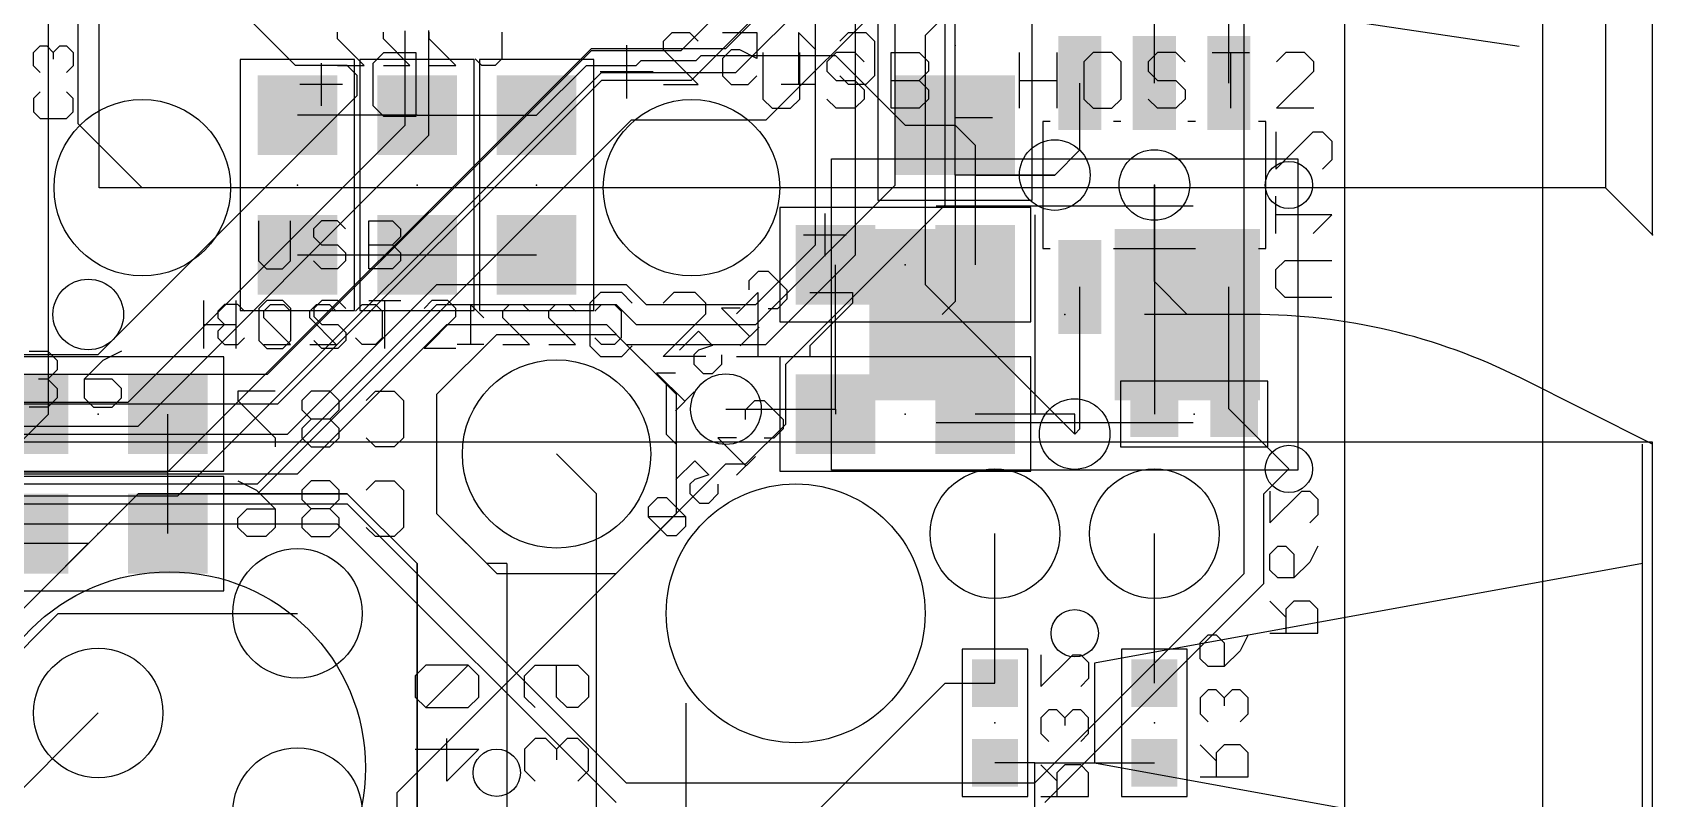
# Model space of a CAD drawing. Extents: x -61 to 136, y 23 to 123.
# Drawn here: x 98.98 to 119.63, y 58.73 to 68.49 of the extents above; entities that cross this region are included whole.
import ezdxf

# ---------------------------------------------------------------- set-up
doc = ezdxf.new("R2010")
doc.units = 0
for name, color, linetype in [('1', 14, 'CONTINUOUS'), ('13', 94, 'CONTINUOUS'), ('14', 94, 'CONTINUOUS'), ('15', 54, 'CONTINUOUS'), ('16', 134, 'CONTINUOUS'), ('17', 94, 'CONTINUOUS'), ('18', 94, 'CONTINUOUS'), ('2', 251, 'CONTINUOUS'), ('20', 251, 'CONTINUOUS'), ('21', 251, 'CONTINUOUS'), ('22', 54, 'CONTINUOUS'), ('23', 251, 'CONTINUOUS'), ('24', 54, 'CONTINUOUS'), ('25', 251, 'CONTINUOUS'), ('26', 54, 'CONTINUOUS'), ('3', 214, 'CONTINUOUS'), ('39', 14, 'CONTINUOUS'), ('4', 214, 'CONTINUOUS'), ('40', 134, 'CONTINUOUS'), ('41', 14, 'CONTINUOUS'), ('42', 134, 'CONTINUOUS')]:
    doc.layers.add(name, color=color, linetype=linetype)

# ---------------------------------------------------------------- blocks, each defined once
blk = doc.blocks.new('RECT')
blk.add_solid([(-0.5, -0.5), (0.5, -0.5), (-0.5, 0.5), (0.5, 0.5)])
blk = doc.blocks.new('ROUNDP')
blk.add_circle((0, 0), 0.5)
blk = doc.blocks.new('ROUNDV')
blk.add_circle((0, 0), 0.5)

msp = doc.modelspace()

# ---------------------------------------------------------------- linework, layer by layer
at = {"layer": '1'}
for p, q in [((118.237, 40.767), (118.237, 105.537)), ((110.744, 66.675), (110.744, 74.0029)), ((99.568, 67.329), (99.568, 71.397)), ((100.384, 66.513), (99.568, 67.329)), ((110.744, 66.675), (110.744, 65.0621)), ((112.014, 66.675), (110.744, 66.675)), ((113.284, 65.3161), (113.284, 66.548)), ((113.7031, 64.897), (113.284, 65.3161)), ((110.744, 65.0621), (110.5789, 64.897)), ((106.172, 62.611), (105.664, 63.119)), ((98.298, 60.579), (100.33, 62.611)), ((100.33, 62.611), (102.997, 62.611)), ((102.997, 62.611), (103.886, 61.722)), ((106.172, 48.133), (106.172, 62.611)), ((103.886, 61.722), (103.886, 50.165))]:
    msp.add_line(p, q, dxfattribs=at)
at = {"layer": '13'}
for p, q in [((114.427, 61.595), (114.427, 71.1835)), ((107.2515, 68.2625), (109.855, 70.866)), ((110.236, 70.739), (107.3785, 67.8815)), ((112.014, 70.104), (110.363, 68.453)), ((108.966, 65.786), (108.966, 68.961)), ((109.474, 65.659), (109.474, 68.834)), ((110.363, 68.453), (110.363, 65.278)), ((101.981, 64.135), (106.1085, 68.2625)), ((106.1085, 68.2625), (107.2515, 68.2625)), ((106.2355, 67.8815), (102.108, 63.754)), ((107.3785, 67.8815), (106.2355, 67.8815)), ((108.204, 65.024), (108.966, 65.786)), ((108.331, 64.516), (109.474, 65.659)), ((102.235, 63.373), (104.14, 65.278)), ((104.14, 65.278), (106.553, 65.278)), ((106.553, 65.278), (106.807, 65.024)), ((110.363, 65.278), (112.268, 63.373)), ((106.807, 65.024), (108.204, 65.024)), ((102.362, 62.865), (104.267, 64.77)), ((104.267, 64.77), (106.299, 64.77)), ((106.299, 64.77), (106.553, 64.516)), ((106.553, 64.516), (108.331, 64.516)), ((97.536, 64.135), (101.981, 64.135)), ((102.108, 63.754), (97.663, 63.754)), ((97.79, 63.373), (102.235, 63.373)), ((97.917, 62.865), (102.362, 62.865)), ((114.681, 62.611), (114.9985, 62.9285)), ((98.298, 60.579), (100.33, 62.611)), ((100.33, 62.611), (102.997, 62.611)), ((102.997, 62.611), (103.886, 61.722)), ((114.681, 61.468), (114.681, 62.611)), ((98.044, 62.484), (102.997, 62.484)), ((102.997, 62.484), (106.553, 58.928)), ((98.171, 62.23), (102.87, 62.23)), ((102.87, 62.23), (106.426, 58.674)), ((103.886, 61.722), (103.886, 50.165)), ((111.76, 58.928), (114.427, 61.595)), ((111.887, 58.674), (114.681, 61.468)), ((106.553, 58.928), (111.76, 58.928))]:
    msp.add_line(p, q, dxfattribs=at)
at = {"layer": '14'}
for p, q in [((110.617, 66.294), (110.617, 83.693)), ((109.982, 66.548), (109.982, 83.439)), ((108.204, 64.77), (109.982, 66.548)), ((108.585, 64.262), (110.617, 66.294)), ((101.854, 62.738), (104.14, 65.024)), ((104.14, 65.024), (106.426, 65.024)), ((106.426, 65.024), (106.68, 64.77)), ((106.68, 64.77), (108.204, 64.77)), ((108.585, 63.5), (108.585, 64.262)), ((108.077, 62.992), (108.585, 63.5)), ((103.632, 58.801), (107.823, 62.992)), ((107.823, 62.992), (108.077, 62.992)), ((83.947, 62.738), (101.854, 62.738)), ((98.298, 60.579), (100.33, 62.611)), ((100.33, 62.611), (102.997, 62.611)), ((102.997, 62.611), (103.886, 61.722)), ((103.886, 61.722), (103.886, 50.165)), ((103.632, 58.166), (103.632, 58.801))]:
    msp.add_line(p, q, dxfattribs=at)
at = {"layer": '15'}
for p, q in [((99.187, 63.627), (99.187, 82.042)), ((97.282, 61.722), (99.187, 63.627)), ((98.298, 60.579), (100.33, 62.611)), ((100.33, 62.611), (102.997, 62.611)), ((102.997, 62.611), (103.886, 61.722)), ((103.886, 61.722), (103.886, 50.165))]:
    msp.add_line(p, q, dxfattribs=at)
at = {"layer": '16'}
for p, q in [((114.234, 67.8481), (114.234, 69.276)), ((113.284, 67.8481), (113.284, 68.834)), ((107.442, 68.1355), (107.5055, 68.199)), ((107.5055, 68.199), (109.22, 68.199)), ((109.22, 68.199), (110.109, 67.31)), ((105.41, 67.437), (106.045, 68.072)), ((106.045, 68.072), (106.68, 68.072)), ((106.68, 68.072), (106.7435, 68.1355)), ((106.7435, 68.1355), (107.442, 68.1355)), ((112.334, 66.995), (112.334, 67.8481)), ((103.886, 67.437), (102.362, 67.437)), ((103.886, 67.437), (105.41, 67.437)), ((110.109, 67.31), (110.744, 67.31)), ((110.744, 67.31), (110.998, 67.056)), ((110.998, 67.056), (110.998, 66.675)), ((112.014, 66.675), (112.334, 66.995)), ((110.998, 66.675), (112.014, 66.675)), ((110.998, 66.675), (110.998, 65.532)), ((113.284, 66.548), (113.284, 63.627)), ((102.362, 65.659), (103.886, 65.659)), ((103.886, 65.659), (105.41, 65.659)), ((109.22, 63.6905), (109.22, 65.532)), ((112.334, 63.439), (112.334, 65.2479)), ((114.234, 63.693), (114.234, 65.2479)), ((100.711, 62.103), (100.711, 63.627)), ((107.823, 63.6905), (109.22, 63.6905)), ((109.22, 63.6905), (109.22, 63.627)), ((112.268, 63.627), (110.998, 63.627)), ((112.268, 63.373), (112.268, 63.627)), ((114.3, 63.627), (114.234, 63.693)), ((114.9985, 62.9285), (114.3, 63.627)), ((112.268, 63.373), (112.334, 63.439)), ((98.298, 60.579), (100.33, 62.611)), ((100.33, 62.611), (102.997, 62.611)), ((102.997, 62.611), (103.886, 61.722)), ((111.252, 60.198), (111.252, 62.103)), ((113.284, 60.198), (113.284, 62.103)), ((103.886, 61.722), (103.886, 50.165)), ((98.552, 60.325), (99.314, 61.087)), ((99.314, 61.087), (102.362, 61.087)), ((108.585, 58.166), (110.617, 60.198)), ((110.617, 60.198), (111.252, 60.198)), ((97.9932, 57.9882), (99.822, 59.817)), ((111.76, 59.182), (111.252, 59.182)), ((111.76, 59.182), (113.284, 59.182)), ((111.76, 57.277), (111.76, 59.182))]:
    msp.add_line(p, q, dxfattribs=at)
at = {"layer": '2'}
for p, q in [((100.33, 62.611), (98.298, 60.579)), ((102.997, 62.611), (100.33, 62.611)), ((103.886, 61.722), (102.997, 62.611)), ((103.886, 50.165), (103.886, 61.722))]:
    msp.add_line(p, q, dxfattribs=at)
at = {"layer": '20'}
msp.add_line((115.71, 44.507), (115.71, 101.717), dxfattribs=at)
msp.add_circle((108.712, 61.087), 1.65, dxfattribs=at)
at = {"layer": '21'}
for p, q in [((119.634, 65.913), (119.634, 72.813)), ((99.834, 66.513), (99.834, 72.213)), ((119.034, 72.213), (119.034, 66.513)), ((117.934, 68.313), (113.934, 68.913)), ((103.3271, 68.1005), (103.4627, 68.2361)), ((103.4627, 68.2361), (103.8694, 68.2361)), ((103.8694, 68.2361), (103.8694, 67.4226)), ((106.5574, 68.3294), (106.5574, 67.6515)), ((102.6628, 68.1005), (102.6628, 67.5582)), ((103.3271, 67.5582), (103.3271, 68.1005)), ((106.8964, 67.9904), (106.2185, 67.9904)), ((102.9339, 67.8293), (102.3916, 67.8293)), ((103.4627, 67.4226), (103.3271, 67.5582)), ((103.8694, 67.4226), (103.4627, 67.4226)), ((119.034, 66.513), (99.834, 66.513)), ((119.034, 66.513), (119.634, 65.913)), ((113.778, 66.28), (110.504, 66.28)), ((111.76, 66.167), (111.76, 63.627)), ((114.5332, 64.897), (113.157, 64.897)), ((119.634, 63.246), (117.941, 64.0925)), ((113.778, 63.514), (110.504, 63.514)), ((119.634, 63.2714), (98.044, 63.2714)), ((119.507, 52.832), (119.507, 63.246)), ((119.634, 63.246), (119.634, 63.2714)), ((119.634, 47.498), (119.634, 63.246)), ((119.507, 61.722), (112.522, 60.452)), ((112.522, 60.452), (112.522, 59.182)), ((112.522, 59.182), (119.507, 57.912))]:
    msp.add_line(p, q, dxfattribs=at)
msp.add_arc((114.5332, 57.277), 7.62, 63.4344, 89.9997, dxfattribs=at)
at = {"layer": '22'}
for p, q in [((111.8616, 67.3584), (111.8616, 65.7376)), ((111.9564, 67.3584), (111.8616, 67.3584)), ((112.8564, 67.3584), (112.7616, 67.3584)), ((113.8064, 67.3584), (113.7116, 67.3584)), ((114.7064, 67.3584), (114.6116, 67.3584)), ((114.7064, 65.7376), (114.7064, 67.3584)), ((111.8616, 65.7376), (111.9564, 65.7376)), ((112.7616, 65.7376), (113.8064, 65.7376)), ((114.6116, 65.7376), (114.7064, 65.7376))]:
    msp.add_line(p, q, dxfattribs=at)
at = {"layer": '23'}
for p in [(119.634, 65.913), (112.141, 64.897)]:
    msp.add_point(p, dxfattribs=at)
at = {"layer": '24'}
for p in [(110.744, 68.326), (102.362, 66.548), (103.886, 66.548), (105.41, 66.548), (113.284, 66.548), (110.109, 65.532), (99.822, 63.627), (110.109, 63.627), (113.792, 63.627), (99.822, 62.103), (111.252, 59.69), (113.284, 59.69)]:
    msp.add_point(p, dxfattribs=at)
at = {"layer": '25'}
for p, q in [((98.9961, 68.2363), (99.0808, 68.3211)), ((98.9961, 68.0668), (98.9961, 68.2363)), ((99.0808, 68.3211), (99.1655, 68.3211)), ((99.1655, 68.3211), (99.2503, 68.2363)), ((99.2503, 68.2363), (99.335, 68.3211)), ((99.2503, 68.2363), (99.2503, 68.1516)), ((99.335, 68.3211), (99.4198, 68.3211)), ((99.4198, 68.3211), (99.5045, 68.2363)), ((99.5045, 68.2363), (99.5045, 68.0668)), ((108.2917, 68.2377), (108.2917, 67.6445)), ((108.7662, 67.6445), (108.7662, 68.2377)), ((109.2289, 68.2377), (109.1103, 68.1191)), ((109.4662, 68.2377), (109.2289, 68.2377)), ((109.5848, 68.1191), (109.4662, 68.2377)), ((109.9288, 67.5259), (109.9288, 68.2377)), ((109.9288, 68.2377), (110.2847, 68.2377)), ((110.2847, 68.2377), (110.4034, 68.1191)), ((111.566, 67.5259), (111.566, 68.2377)), ((112.0405, 68.2377), (112.0405, 67.5259)), ((112.5032, 68.2377), (112.3846, 68.1191)), ((112.7405, 68.2377), (112.5032, 68.2377)), ((112.8591, 68.1191), (112.7405, 68.2377)), ((113.3218, 68.2377), (113.2032, 68.1191)), ((113.5591, 68.2377), (113.3218, 68.2377)), ((113.6777, 68.1191), (113.5591, 68.2377)), ((114.0217, 68.2377), (114.4963, 68.2377)), ((114.259, 67.5259), (114.259, 68.2377)), ((114.9589, 68.2377), (114.8403, 68.1191)), ((115.1962, 68.2377), (114.9589, 68.2377)), ((115.3148, 68.1191), (115.1962, 68.2377)), ((99.0808, 67.9821), (98.9961, 68.0668)), ((99.5045, 68.0668), (99.4198, 67.9821)), ((109.1103, 68.1191), (109.1103, 68.0004)), ((109.1103, 68.0004), (109.2289, 67.8818)), ((110.4034, 68.0004), (110.2847, 67.8818)), ((110.4034, 68.1191), (110.4034, 68.0004)), ((112.3846, 68.1191), (112.3846, 67.6445)), ((112.8591, 67.6445), (112.8591, 68.1191)), ((113.2032, 68.1191), (113.2032, 68.0004)), ((113.2032, 68.0004), (113.3218, 67.8818)), ((114.8403, 67.5259), (115.3148, 68.0004)), ((115.3148, 68.0004), (115.3148, 68.1191)), ((99.0808, 67.7364), (98.9961, 67.6516)), ((99.5045, 67.6516), (99.4198, 67.7364)), ((109.2289, 67.8818), (109.4662, 67.8818)), ((109.4662, 67.8818), (109.5848, 67.7632)), ((109.5848, 67.7632), (109.5848, 67.6445)), ((109.9288, 67.8818), (110.2847, 67.8818)), ((110.2847, 67.8818), (110.4034, 67.7632)), ((110.4034, 67.7632), (110.4034, 67.6445)), ((111.566, 67.8818), (112.0405, 67.8818)), ((113.3218, 67.8818), (113.5591, 67.8818)), ((113.5591, 67.8818), (113.6777, 67.7632)), ((113.6777, 67.7632), (113.6777, 67.6445)), ((98.9961, 67.6516), (98.9961, 67.4821)), ((99.5045, 67.4821), (99.5045, 67.6516)), ((108.2917, 67.6445), (108.4103, 67.5259)), ((108.6476, 67.5259), (108.7662, 67.6445)), ((109.2289, 67.5259), (109.1103, 67.6445)), ((109.5848, 67.6445), (109.4662, 67.5259)), ((110.4034, 67.6445), (110.2847, 67.5259)), ((112.3846, 67.6445), (112.5032, 67.5259)), ((112.7405, 67.5259), (112.8591, 67.6445)), ((113.3218, 67.5259), (113.2032, 67.6445)), ((113.6777, 67.6445), (113.5591, 67.5259)), ((98.9961, 67.4821), (99.0808, 67.3974)), ((99.0808, 67.3974), (99.4198, 67.3974)), ((99.4198, 67.3974), (99.5045, 67.4821)), ((108.4103, 67.5259), (108.6476, 67.5259)), ((109.4662, 67.5259), (109.2289, 67.5259)), ((110.2847, 67.5259), (109.9288, 67.5259)), ((110.7474, 67.4073), (111.222, 67.4073)), ((112.5032, 67.5259), (112.7405, 67.5259)), ((113.5591, 67.5259), (113.3218, 67.5259)), ((115.3148, 67.5259), (114.8403, 67.5259)), ((101.8667, 66.0913), (101.8667, 65.5829)), ((102.2734, 65.5829), (102.2734, 66.0913)), ((102.67, 66.0913), (102.5683, 65.9896)), ((102.8734, 66.0913), (102.67, 66.0913)), ((102.9751, 65.9896), (102.8734, 66.0913)), ((103.27, 65.4812), (103.27, 66.0913)), ((103.27, 66.0913), (103.575, 66.0913)), ((103.575, 66.0913), (103.6767, 65.9896)), ((109.0848, 66.1845), (109.0848, 65.6422)), ((102.5683, 65.9896), (102.5683, 65.8879)), ((102.5683, 65.8879), (102.67, 65.7863)), ((103.6767, 65.8879), (103.575, 65.7863)), ((103.6767, 65.9896), (103.6767, 65.8879)), ((108.8136, 65.9133), (109.3559, 65.9133)), ((102.67, 65.7863), (102.8734, 65.7863)), ((102.8734, 65.7863), (102.9751, 65.6846)), ((102.9751, 65.6846), (102.9751, 65.5829)), ((103.27, 65.7863), (103.575, 65.7863)), ((103.575, 65.7863), (103.6767, 65.6846)), ((103.6767, 65.6846), (103.6767, 65.5829)), ((101.8667, 65.5829), (101.9684, 65.4812)), ((101.9684, 65.4812), (102.1718, 65.4812)), ((102.1718, 65.4812), (102.2734, 65.5829)), ((102.67, 65.4812), (102.5683, 65.5829)), ((102.8734, 65.4812), (102.67, 65.4812)), ((102.9751, 65.5829), (102.8734, 65.4812)), ((103.575, 65.4812), (103.27, 65.4812)), ((103.6767, 65.5829), (103.575, 65.4812)), ((101.1682, 64.4652), (101.1682, 65.0753)), ((101.5749, 65.0753), (101.5749, 64.4652)), ((101.9715, 65.0753), (101.8698, 64.9736)), ((102.1749, 65.0753), (101.9715, 65.0753)), ((102.2766, 64.9736), (102.1749, 65.0753)), ((102.6732, 65.0753), (102.5715, 64.9736)), ((102.8765, 65.0753), (102.6732, 65.0753)), ((102.9782, 64.9736), (102.8765, 65.0753)), ((103.2731, 65.0753), (103.6799, 65.0753)), ((103.4765, 64.4652), (103.4765, 65.0753)), ((104.0764, 65.0753), (103.9748, 64.9736)), ((104.2798, 65.0753), (104.0764, 65.0753)), ((104.3815, 64.9736), (104.2798, 65.0753)), ((106.2231, 65.1771), (106.0875, 65.0415)), ((106.4943, 65.1771), (106.2231, 65.1771)), ((106.6299, 65.0415), (106.4943, 65.1771)), ((107.1586, 65.1771), (107.023, 65.0415)), ((107.4298, 65.1771), (107.1586, 65.1771)), ((107.5654, 65.0415), (107.4298, 65.1771)), ((107.9586, 64.9059), (108.2297, 65.1771)), ((108.2297, 65.1771), (108.2297, 64.3636)), ((108.8941, 65.1771), (109.4364, 65.1771)), ((109.4364, 65.1771), (109.4364, 65.0415)), ((101.8698, 64.9736), (101.8698, 64.5669)), ((102.2766, 64.5669), (102.2766, 64.9736)), ((102.5715, 64.9736), (102.5715, 64.8719)), ((102.5715, 64.8719), (102.6732, 64.7703)), ((103.9748, 64.4652), (104.3815, 64.8719)), ((104.3815, 64.8719), (104.3815, 64.9736)), ((106.0875, 65.0415), (106.0875, 64.4992)), ((107.023, 64.3636), (107.5654, 64.9059)), ((107.5654, 64.9059), (107.5654, 65.0415)), ((109.4364, 65.0415), (108.8941, 64.4992)), ((101.1682, 64.7703), (101.5749, 64.7703)), ((102.6732, 64.7703), (102.8765, 64.7703)), ((102.8765, 64.7703), (102.9782, 64.6686)), ((102.9782, 64.6686), (102.9782, 64.5669)), ((101.8698, 64.5669), (101.9715, 64.4652)), ((101.9715, 64.4652), (102.1749, 64.4652)), ((102.1749, 64.4652), (102.2766, 64.5669)), ((102.6732, 64.4652), (102.5715, 64.5669)), ((102.8765, 64.4652), (102.6732, 64.4652)), ((102.9782, 64.5669), (102.8765, 64.4652)), ((104.3815, 64.4652), (103.9748, 64.4652)), ((106.0875, 64.4992), (106.2231, 64.3636)), ((106.4943, 64.3636), (106.6299, 64.4992)), ((108.8941, 64.4992), (108.8941, 64.3636)), ((98.9431, 64.4277), (99.1804, 64.4277)), ((99.1804, 64.4277), (99.299, 64.3091)), ((99.299, 64.3091), (99.299, 64.1904)), ((99.8803, 64.3091), (99.6431, 64.0718)), ((100.1176, 64.4277), (99.8803, 64.3091)), ((106.2231, 64.3636), (106.4943, 64.3636)), ((107.5654, 64.3636), (107.023, 64.3636)), ((107.9586, 64.3636), (108.5009, 64.3636)), ((99.1804, 64.0718), (99.0617, 64.0718)), ((99.299, 64.1904), (99.1804, 64.0718)), ((99.1804, 64.0718), (99.299, 63.9532)), ((99.6431, 64.0718), (99.6431, 63.8345)), ((99.999, 64.0718), (99.6431, 64.0718)), ((100.1176, 63.9532), (99.999, 64.0718)), ((99.299, 63.8345), (99.1804, 63.7159)), ((99.299, 63.9532), (99.299, 63.8345)), ((99.6431, 63.8345), (99.7617, 63.7159)), ((99.999, 63.7159), (100.1176, 63.8345)), ((100.1176, 63.8345), (100.1176, 63.9532)), ((99.1804, 63.7159), (98.9431, 63.7159)), ((99.7617, 63.7159), (99.999, 63.7159))]:
    msp.add_line(p, q, dxfattribs=at)
at = {"layer": '26'}
for p, q in [((102.8725, 68.411), (102.8725, 68.4957)), ((103.2114, 68.072), (102.8725, 68.411)), ((103.4571, 68.411), (103.4571, 68.4957)), ((103.7961, 68.072), (103.4571, 68.411)), ((104.0418, 68.411), (104.0418, 68.4957)), ((104.3808, 68.072), (104.0418, 68.411)), ((104.9655, 68.4957), (104.9655, 68.1567)), ((107.0294, 68.3815), (107.1396, 68.4917)), ((107.0294, 68.2713), (107.0294, 68.3815)), ((107.1396, 68.4917), (107.3599, 68.4917)), ((107.3599, 68.4917), (107.4701, 68.3815)), ((107.7778, 68.4917), (108.2185, 68.4917)), ((108.2185, 68.4917), (108.2185, 68.1612)), ((108.9669, 68.2713), (108.7466, 68.4917)), ((108.7466, 68.4917), (108.7466, 67.8307)), ((109.2747, 68.3815), (109.3848, 68.4917)), ((109.3848, 68.4917), (109.6051, 68.4917)), ((109.6051, 68.4917), (109.7153, 68.3815)), ((109.7153, 68.3815), (109.7153, 67.9409)), ((104.7113, 68.072), (104.6265, 68.1567)), ((104.9655, 68.1567), (104.8808, 68.072)), ((107.4701, 67.8307), (107.0294, 68.2713)), ((107.888, 68.2713), (107.7778, 68.1612)), ((107.7778, 68.1612), (107.7778, 67.9409)), ((107.9982, 68.2713), (107.888, 68.2713)), ((108.2185, 68.1612), (107.9982, 68.2713)), ((102.8725, 68.072), (103.2114, 68.072)), ((103.4571, 68.072), (103.7961, 68.072)), ((104.0418, 68.072), (104.3808, 68.072)), ((104.8808, 68.072), (104.7113, 68.072)), ((107.7778, 67.9409), (107.888, 67.8307)), ((108.1083, 67.8307), (108.2185, 67.9409)), ((109.3848, 67.8307), (109.2747, 67.9409)), ((109.7153, 67.9409), (109.6051, 67.8307)), ((107.0294, 67.8307), (107.4701, 67.8307)), ((107.888, 67.8307), (108.1083, 67.8307)), ((108.9669, 67.8307), (108.5262, 67.8307)), ((109.6051, 67.8307), (109.3848, 67.8307)), ((114.8334, 67.2246), (114.8334, 66.7501)), ((114.8334, 66.7501), (115.3079, 67.2246)), ((115.3079, 67.2246), (115.4266, 67.2246)), ((115.4266, 67.2246), (115.5452, 67.106)), ((115.5452, 67.106), (115.5452, 66.8687)), ((115.5452, 66.8687), (115.4266, 66.7501)), ((114.8334, 65.9315), (114.8334, 66.406)), ((115.5452, 66.1687), (114.8334, 66.1687)), ((115.3079, 65.9315), (115.5452, 66.1687)), ((114.8334, 65.4688), (114.952, 65.5874)), ((114.8334, 65.2315), (114.8334, 65.4688)), ((114.952, 65.5874), (115.5452, 65.5874)), ((108.12, 65.3308), (108.2399, 65.4506)), ((108.12, 65.2109), (108.12, 65.3308)), ((108.2399, 65.4506), (108.3597, 65.4506)), ((108.3597, 65.4506), (108.5994, 65.2109)), ((108.5994, 65.0911), (108.4795, 64.9712)), ((108.5994, 65.2109), (108.5994, 65.0911)), ((114.952, 65.1129), (114.8334, 65.2315)), ((115.5452, 65.1129), (114.952, 65.1129)), ((101.4332, 65.0244), (101.3485, 64.9397)), ((101.3485, 64.9397), (101.3485, 64.855)), ((101.3485, 64.855), (101.4332, 64.7702)), ((101.6027, 65.0244), (101.4332, 65.0244)), ((101.6874, 64.9397), (101.6027, 65.0244)), ((101.9332, 64.9397), (102.0179, 65.0244)), ((101.9332, 64.855), (101.9332, 64.9397)), ((102.2721, 64.516), (101.9332, 64.855)), ((102.0179, 65.0244), (102.1874, 65.0244)), ((102.1874, 65.0244), (102.2721, 64.9397)), ((102.5178, 64.9397), (102.6026, 65.0244)), ((102.5178, 64.855), (102.5178, 64.9397)), ((102.8568, 64.516), (102.5178, 64.855)), ((102.6026, 65.0244), (102.7721, 65.0244)), ((102.7721, 65.0244), (102.8568, 64.9397)), ((103.1025, 64.9397), (103.1873, 65.0244)), ((103.1873, 65.0244), (103.3568, 65.0244)), ((103.3568, 65.0244), (103.4415, 64.9397)), ((103.4415, 64.9397), (103.4415, 64.6007)), ((104.7354, 64.855), (104.5659, 65.0244)), ((104.5659, 65.0244), (104.5659, 64.516)), ((104.9811, 64.9397), (105.0659, 65.0244)), ((104.9811, 64.855), (104.9811, 64.9397)), ((105.3201, 64.516), (104.9811, 64.855)), ((105.0659, 65.0244), (105.2354, 65.0244)), ((105.2354, 65.0244), (105.3201, 64.9397)), ((105.5658, 64.9397), (105.6506, 65.0244)), ((105.5658, 64.855), (105.5658, 64.9397)), ((105.9048, 64.516), (105.5658, 64.855)), ((105.6506, 65.0244), (105.8201, 65.0244)), ((105.8201, 65.0244), (105.9048, 64.9397)), ((106.1505, 64.9397), (106.2353, 65.0244)), ((106.2353, 65.0244), (106.4048, 65.0244)), ((106.4048, 65.0244), (106.4895, 64.9397)), ((106.4895, 64.9397), (106.4895, 64.6007)), ((108.0062, 64.9772), (107.7665, 64.9772)), ((107.7665, 64.9772), (108.126, 64.6177)), ((108.4795, 64.9712), (108.3597, 64.9712)), ((101.4332, 64.7702), (101.3485, 64.6855)), ((101.3485, 64.6855), (101.3485, 64.6007)), ((101.4332, 64.7702), (101.5179, 64.7702)), ((107.2332, 64.4439), (107.4729, 64.6836)), ((107.4729, 64.6836), (107.6527, 64.5039)), ((108.2459, 64.7376), (108.0062, 64.4979)), ((101.3485, 64.6007), (101.4332, 64.516)), ((101.4332, 64.516), (101.6027, 64.516)), ((101.6027, 64.516), (101.6874, 64.6007)), ((101.9332, 64.516), (102.2721, 64.516)), ((102.5178, 64.516), (102.8568, 64.516)), ((103.1873, 64.516), (103.1025, 64.6007)), ((103.3568, 64.516), (103.1873, 64.516)), ((103.4415, 64.6007), (103.3568, 64.516)), ((104.7354, 64.516), (104.3965, 64.516)), ((104.9811, 64.516), (105.3201, 64.516)), ((105.5658, 64.516), (105.9048, 64.516)), ((106.2353, 64.516), (106.1505, 64.6007)), ((106.4048, 64.516), (106.2353, 64.516)), ((106.4895, 64.6007), (106.4048, 64.516)), ((107.4729, 64.4439), (107.413, 64.384)), ((107.6527, 64.5039), (107.4729, 64.4439)), ((107.413, 64.384), (107.413, 64.2642)), ((107.413, 64.2642), (107.5328, 64.1443)), ((107.6527, 64.1444), (107.7725, 64.2642)), ((107.7725, 64.2642), (107.7725, 64.384)), ((107.1793, 64.1503), (106.9396, 64.1503)), ((106.9396, 64.1503), (107.2991, 63.7908)), ((107.5328, 64.1443), (107.6527, 64.1444)), ((102.0757, 63.9197), (101.6011, 63.9197)), ((101.6011, 63.9197), (101.6011, 63.8011)), ((102.5384, 63.9197), (102.4197, 63.8011)), ((102.7756, 63.9197), (102.5384, 63.9197)), ((102.8943, 63.8011), (102.7756, 63.9197)), ((103.2383, 63.8011), (103.3569, 63.9197)), ((103.3569, 63.9197), (103.5942, 63.9197)), ((103.5942, 63.9197), (103.7128, 63.8011)), ((107.419, 63.9107), (107.1793, 63.671)), ((101.6011, 63.8011), (102.0757, 63.3265)), ((102.4197, 63.8011), (102.4197, 63.6824)), ((102.4197, 63.6824), (102.5384, 63.5638)), ((102.7756, 63.5638), (102.8943, 63.6824)), ((102.8943, 63.6824), (102.8943, 63.8011)), ((103.7128, 63.8011), (103.7128, 63.3265)), ((108.072, 63.6798), (108.1919, 63.7996)), ((108.072, 63.5599), (108.072, 63.6798)), ((108.1919, 63.7996), (108.3117, 63.7996)), ((108.3117, 63.7996), (108.5514, 63.5599)), ((102.5384, 63.5638), (102.4197, 63.4452)), ((102.4197, 63.4452), (102.4197, 63.3265)), ((102.7756, 63.5638), (102.5384, 63.5638)), ((102.8943, 63.4452), (102.7756, 63.5638)), ((102.8943, 63.3265), (102.8943, 63.4452)), ((108.5514, 63.4401), (108.4315, 63.3202)), ((108.5514, 63.5599), (108.5514, 63.4401)), ((102.0757, 63.3265), (102.0757, 63.2079)), ((102.4197, 63.3265), (102.5384, 63.2079)), ((102.5384, 63.2079), (102.7756, 63.2079)), ((102.7756, 63.2079), (102.8943, 63.3265)), ((103.3569, 63.2079), (103.2383, 63.3265)), ((103.5942, 63.2079), (103.3569, 63.2079)), ((103.7128, 63.3265), (103.5942, 63.2079)), ((107.9582, 63.3262), (107.7185, 63.3262)), ((107.7185, 63.3262), (108.078, 62.9667)), ((108.4315, 63.3202), (108.3117, 63.3202)), ((107.1852, 62.7929), (107.4249, 63.0326)), ((107.4249, 63.0326), (107.6047, 62.8529)), ((108.1979, 63.0866), (107.9582, 62.8469)), ((107.4249, 62.7929), (107.365, 62.733)), ((107.6047, 62.8529), (107.4249, 62.7929)), ((101.6011, 62.7767), (101.8384, 62.6581)), ((101.8384, 62.6581), (102.0757, 62.4208)), ((102.5384, 62.7767), (102.4197, 62.6581)), ((102.4197, 62.6581), (102.4197, 62.5394)), ((102.7756, 62.7767), (102.5384, 62.7767)), ((102.8943, 62.6581), (102.7756, 62.7767)), ((102.8943, 62.5394), (102.8943, 62.6581)), ((103.2383, 62.6581), (103.3569, 62.7767)), ((103.3569, 62.7767), (103.5942, 62.7767)), ((103.5942, 62.7767), (103.7128, 62.6581)), ((103.7128, 62.6581), (103.7128, 62.1835)), ((107.365, 62.733), (107.365, 62.6132)), ((107.365, 62.6132), (107.4848, 62.4933)), ((107.6047, 62.4933), (107.7245, 62.6132)), ((107.7245, 62.6132), (107.7245, 62.733)), ((114.7572, 62.6463), (114.7572, 62.2396)), ((114.7572, 62.2396), (115.1639, 62.6463)), ((115.1639, 62.6463), (115.2656, 62.6463)), ((115.2656, 62.6463), (115.3673, 62.5446)), ((101.6011, 62.3022), (101.7198, 62.4208)), ((101.7198, 62.4208), (102.0757, 62.4208)), ((102.0757, 62.4208), (102.0757, 62.1835)), ((102.4197, 62.5394), (102.5384, 62.4208)), ((102.5384, 62.4208), (102.4197, 62.3022)), ((102.7756, 62.4208), (102.5384, 62.4208)), ((102.7756, 62.4208), (102.8943, 62.5394)), ((102.8943, 62.3022), (102.7756, 62.4208)), ((106.9515, 62.5593), (106.8317, 62.4394)), ((106.8317, 62.4394), (106.8317, 62.3196)), ((107.0714, 62.5593), (106.9515, 62.5593)), ((107.3111, 62.3196), (107.0714, 62.5593)), ((107.4848, 62.4933), (107.6047, 62.4933)), ((115.3673, 62.5446), (115.3673, 62.3412)), ((101.6011, 62.1835), (101.6011, 62.3022)), ((101.7198, 62.0649), (101.6011, 62.1835)), ((102.0757, 62.1835), (101.957, 62.0649)), ((102.4197, 62.3022), (102.4197, 62.1835)), ((102.4197, 62.1835), (102.5384, 62.0649)), ((102.7756, 62.0649), (102.8943, 62.1835)), ((102.8943, 62.1835), (102.8943, 62.3022)), ((103.3569, 62.0649), (103.2383, 62.1835)), ((103.7128, 62.1835), (103.5942, 62.0649)), ((106.8317, 62.3196), (107.0714, 62.0799)), ((107.3111, 62.3196), (106.8317, 62.3196)), ((107.1912, 62.0799), (107.3111, 62.1997)), ((107.3111, 62.1997), (107.3111, 62.3196)), ((115.3673, 62.3412), (115.2656, 62.2396)), ((101.957, 62.0649), (101.7198, 62.0649)), ((102.5384, 62.0649), (102.7756, 62.0649)), ((103.5942, 62.0649), (103.3569, 62.0649)), ((107.0714, 62.0799), (107.1912, 62.0799)), ((114.7572, 61.843), (114.8589, 61.9447)), ((114.7572, 61.6396), (114.7572, 61.843)), ((114.8589, 61.9447), (114.9606, 61.9447)), ((114.9606, 61.9447), (115.0623, 61.843)), ((115.0623, 61.843), (115.0623, 61.5379)), ((115.3673, 61.9447), (115.2656, 61.7413)), ((114.8589, 61.5379), (114.7572, 61.6396)), ((115.2656, 61.7413), (115.0623, 61.5379)), ((115.0623, 61.5379), (114.8589, 61.5379)), ((114.9606, 61.0397), (114.7572, 61.243)), ((115.0623, 61.243), (114.9606, 61.1413)), ((114.9606, 61.1413), (114.9606, 60.8363)), ((115.2656, 61.243), (115.0623, 61.243)), ((115.3673, 61.1413), (115.2656, 61.243)), ((115.3673, 60.8363), (115.3673, 61.1413)), ((113.8682, 60.7125), (113.9699, 60.8142)), ((113.8682, 60.5092), (113.8682, 60.7125)), ((113.9699, 60.8142), (114.0716, 60.8142)), ((114.0716, 60.8142), (114.1733, 60.7125)), ((114.1733, 60.7125), (114.1733, 60.4075)), ((114.4783, 60.8142), (114.3766, 60.6108)), ((114.7572, 60.8363), (115.3673, 60.8363)), ((111.8362, 60.5602), (111.8362, 60.1535)), ((111.8362, 60.1535), (112.2429, 60.5602)), ((112.2429, 60.5602), (112.3446, 60.5602)), ((112.3446, 60.5602), (112.4463, 60.4585)), ((113.9699, 60.4075), (113.8682, 60.5092)), ((114.3766, 60.6108), (114.1733, 60.4075)), ((103.9962, 60.427), (103.8606, 60.2914)), ((104.5385, 60.427), (103.9962, 60.427)), ((103.9962, 59.8846), (104.5385, 60.427)), ((104.6741, 60.2914), (104.5385, 60.427)), ((105.2576, 60.2914), (105.3932, 60.427)), ((105.3932, 60.427), (105.9355, 60.427)), ((105.6643, 60.0202), (105.6643, 60.427)), ((105.9355, 60.427), (106.0711, 60.2914)), ((112.4463, 60.4585), (112.4463, 60.2552)), ((114.1733, 60.4075), (113.9699, 60.4075)), ((103.8606, 60.2914), (103.8606, 60.0202)), ((104.6741, 60.0202), (104.6741, 60.2914)), ((105.2576, 60.0202), (105.2576, 60.2914)), ((106.0711, 60.2914), (106.0711, 60.0202)), ((112.4463, 60.2552), (112.3446, 60.1535)), ((113.9699, 60.1126), (113.8682, 60.0109)), ((114.0716, 60.1126), (113.9699, 60.1126)), ((114.1733, 60.0109), (114.0716, 60.1126)), ((114.2749, 60.1126), (114.1733, 60.0109)), ((114.3766, 60.1126), (114.2749, 60.1126)), ((114.4783, 60.0109), (114.3766, 60.1126)), ((103.8606, 60.0202), (103.9962, 59.8846)), ((104.5385, 59.8846), (104.6741, 60.0202)), ((105.3932, 59.8846), (105.2576, 60.0202)), ((105.7999, 59.8846), (105.6643, 60.0202)), ((106.0711, 60.0202), (105.9355, 59.8846)), ((113.8682, 60.0109), (113.8682, 59.8075)), ((114.1733, 60.0109), (114.1733, 59.9092)), ((114.4783, 59.8075), (114.4783, 60.0109)), ((103.9962, 59.8846), (104.5385, 59.8846)), ((105.9355, 59.8846), (105.7999, 59.8846)), ((111.9379, 59.8586), (111.8362, 59.7569)), ((111.8362, 59.7569), (111.8362, 59.5535)), ((112.0396, 59.8586), (111.9379, 59.8586)), ((112.1413, 59.7569), (112.0396, 59.8586)), ((112.2429, 59.8586), (112.1413, 59.7569)), ((112.1413, 59.7569), (112.1413, 59.6552)), ((112.3446, 59.8586), (112.2429, 59.8586)), ((112.4463, 59.7569), (112.3446, 59.8586)), ((112.4463, 59.5535), (112.4463, 59.7569)), ((113.8682, 59.8075), (113.9699, 59.7058)), ((114.3766, 59.7058), (114.4783, 59.8075)), ((104.2673, 58.9491), (104.2673, 59.4914)), ((105.3932, 59.4914), (105.2576, 59.3559)), ((105.5288, 59.4914), (105.3932, 59.4914)), ((105.6643, 59.3559), (105.5288, 59.4914)), ((105.7999, 59.4914), (105.6643, 59.3559)), ((105.9355, 59.4914), (105.7999, 59.4914)), ((106.0711, 59.3559), (105.9355, 59.4914)), ((111.8362, 59.5535), (111.9379, 59.4518)), ((112.3446, 59.4518), (112.4463, 59.5535)), ((103.8606, 59.3559), (104.6741, 59.3559)), ((104.6741, 59.3559), (104.2673, 58.9491)), ((105.2576, 59.3559), (105.2576, 59.0847)), ((105.6643, 59.3559), (105.6643, 59.2203)), ((106.0711, 59.0847), (106.0711, 59.3559)), ((114.0716, 59.2076), (113.8682, 59.4109)), ((114.1733, 59.4109), (114.0716, 59.3093)), ((114.0716, 59.3093), (114.0716, 59.0042)), ((114.3766, 59.4109), (114.1733, 59.4109)), ((114.4783, 59.3093), (114.3766, 59.4109)), ((114.4783, 59.0042), (114.4783, 59.3093)), ((105.2576, 59.0847), (105.3932, 58.9491)), ((105.9355, 58.9491), (106.0711, 59.0847)), ((112.0396, 58.9536), (111.8362, 59.1569)), ((112.1413, 59.1569), (112.0396, 59.0553)), ((112.3446, 59.1569), (112.1413, 59.1569)), ((112.4463, 59.0553), (112.3446, 59.1569)), ((112.0396, 59.0553), (112.0396, 58.7502)), ((112.4463, 58.7502), (112.4463, 59.0553)), ((113.8682, 59.0042), (114.4783, 59.0042)), ((111.8362, 58.7502), (112.4463, 58.7502))]:
    msp.add_line(p, q, dxfattribs=at)
at = {"layer": '3'}
for p, q in [((107.823, 68.2879), (109.1946, 69.6595)), ((107.95, 67.9831), (109.4994, 69.5325)), ((110.109, 69.1515), (108.331, 67.3735)), ((102.3366, 68.072), (101.6, 68.8086)), ((103.7336, 67.31), (103.7336, 68.5134)), ((104.0384, 67.183), (104.0384, 68.5174)), ((100.711, 62.8904), (106.1085, 68.2879)), ((106.1085, 68.2879), (107.823, 68.2879)), ((100.838, 62.5856), (106.2355, 67.9831)), ((102.997, 68.072), (102.3366, 68.072)), ((103.124, 67.945), (102.997, 68.072)), ((103.124, 67.691), (103.124, 67.945)), ((106.2355, 67.9831), (107.95, 67.9831)), ((99.822, 64.389), (103.124, 67.691)), ((106.6165, 67.3735), (101.854, 62.611)), ((108.331, 67.3735), (106.6165, 67.3735)), ((100.203, 63.7794), (103.7336, 67.31)), ((100.33, 63.4746), (104.0384, 67.183)), ((97.409, 64.389), (99.822, 64.389)), ((97.79, 63.7794), (100.203, 63.7794)), ((97.917, 63.4746), (100.33, 63.4746)), ((98.298, 62.8904), (100.711, 62.8904)), ((98.425, 62.5856), (100.838, 62.5856)), ((101.854, 62.611), (102.997, 62.611)), ((102.997, 62.611), (103.886, 61.722)), ((98.298, 60.579), (99.695, 61.976)), ((99.695, 61.976), (98.806, 61.976)), ((103.886, 61.722), (103.886, 50.165))]:
    msp.add_line(p, q, dxfattribs=at)
at = {"layer": '39'}
for p, q in [((109.168, 66.88), (115.114, 66.88)), ((109.168, 62.914), (109.168, 66.88)), ((115.114, 66.88), (115.114, 62.914)), ((115.114, 62.914), (109.168, 62.914))]:
    msp.add_line(p, q, dxfattribs=at)
at = {"layer": '4'}
for p, q in [((100.33, 62.611), (98.298, 60.579)), ((102.997, 62.611), (100.33, 62.611)), ((103.886, 61.722), (102.997, 62.611)), ((103.886, 50.165), (103.886, 61.722))]:
    msp.add_line(p, q, dxfattribs=at)
at = {"layer": '40'}
for p, q in [((109.761, 70.299), (109.761, 66.353)), ((111.727, 66.353), (111.727, 70.299)), ((103.091, 68.148), (101.633, 68.148)), ((101.633, 68.148), (101.633, 64.948)), ((103.091, 64.948), (103.091, 68.148)), ((104.615, 68.148), (103.157, 68.148)), ((103.157, 68.148), (103.157, 64.948)), ((104.615, 64.948), (104.615, 68.148)), ((106.139, 68.148), (104.681, 68.148)), ((104.681, 68.148), (104.681, 64.948)), ((106.139, 64.948), (106.139, 68.148)), ((109.761, 66.353), (111.727, 66.353)), ((111.709, 66.261), (108.509, 66.261)), ((108.509, 66.261), (108.509, 64.803)), ((111.709, 64.803), (111.709, 66.261)), ((101.633, 64.948), (103.091, 64.948)), ((103.157, 64.948), (104.615, 64.948)), ((104.681, 64.948), (106.139, 64.948)), ((108.509, 64.803), (111.709, 64.803)), ((101.422, 64.356), (98.222, 64.356)), ((101.422, 62.898), (101.422, 64.356)), ((111.709, 64.356), (108.509, 64.356)), ((108.509, 64.356), (108.509, 62.898)), ((111.709, 62.898), (111.709, 64.356)), ((114.7318, 64.0461), (112.8522, 64.0461)), ((112.8522, 64.0461), (112.8522, 63.2079)), ((114.7318, 63.2079), (114.7318, 64.0461)), ((112.8522, 63.2079), (114.7318, 63.2079)), ((98.222, 62.898), (101.422, 62.898)), ((101.422, 62.832), (98.222, 62.832)), ((101.422, 61.374), (101.422, 62.832)), ((108.509, 62.898), (111.709, 62.898)), ((98.222, 61.374), (101.422, 61.374)), ((111.6711, 60.6298), (110.8329, 60.6298)), ((110.8329, 60.6298), (110.8329, 58.7502)), ((111.6711, 58.7502), (111.6711, 60.6298)), ((113.7031, 60.6298), (112.8649, 60.6298)), ((112.8649, 60.6298), (112.8649, 58.7502)), ((113.7031, 58.7502), (113.7031, 60.6298)), ((110.8329, 58.7502), (111.6711, 58.7502)), ((112.8649, 58.7502), (113.7031, 58.7502))]:
    msp.add_line(p, q, dxfattribs=at)
msp.add_circle((100.73, 59.117), 2.5, dxfattribs=at)
at = {"layer": '41'}
for p, q in [((104.14, 63.881), (104.902, 64.643)), ((104.902, 64.643), (106.426, 64.643)), ((106.426, 64.643), (107.188, 63.881)), ((104.14, 62.357), (104.14, 63.881)), ((107.188, 63.881), (107.188, 62.484)), ((104.775, 61.722), (104.14, 62.357)), ((105.029, 61.722), (104.775, 61.722)), ((105.029, 61.722), (105.029, 49.276)), ((107.315, 50.927), (107.315, 59.944))]:
    msp.add_line(p, q, dxfattribs=at)
at = {"layer": '42'}
for p, q in [((104.14, 63.881), (104.902, 64.643)), ((104.902, 64.643), (106.426, 64.643)), ((106.426, 64.643), (107.061, 64.008)), ((104.14, 62.357), (104.14, 63.881)), ((107.061, 64.008), (107.061, 63.373)), ((107.061, 63.373), (107.188, 63.246)), ((107.188, 63.246), (107.188, 62.357)), ((104.902, 61.595), (104.14, 62.357)), ((106.426, 61.595), (107.188, 62.357)), ((104.902, 61.595), (106.426, 61.595))]:
    msp.add_line(p, q, dxfattribs=at)

# ---------------------------------------------------------------- block references
at = {"layer": '1', "xscale": 1.8542, "yscale": 2.1844}
for p in [(110.5789, 64.897), (113.7031, 64.897)]:
    msp.add_blockref('RECT', p, dxfattribs=at)
at = {"layer": '16'}
for p, xscale, yscale in [((112.334, 67.8481), 0.55, 1.2), ((113.284, 67.8481), 0.55, 1.2), ((114.234, 67.8481), 0.55, 1.2), ((109.22, 65.532), 1.016, 1.016), ((110.998, 65.532), 1.016, 1.016), ((112.334, 65.2479), 0.55, 1.2), ((114.234, 65.2479), 0.55, 1.2), ((113.284, 63.627), 0.6096, 0.5842), ((114.3, 63.627), 0.6096, 0.5842)]:
    msp.add_blockref('RECT', p, dxfattribs=dict(at, xscale=xscale, yscale=yscale))
for p, xscale, yscale, rotation in [((102.362, 67.437), 1.016, 1.016, 90), ((103.886, 67.437), 1.016, 1.016, 90), ((105.41, 67.437), 1.016, 1.016, 90), ((110.744, 67.31), 1.27, 1.524, 90), ((102.362, 65.659), 1.016, 1.016, 90), ((103.886, 65.659), 1.016, 1.016, 90), ((105.41, 65.659), 1.016, 1.016, 90), ((98.933, 63.627), 1.016, 1.016, 180), ((100.711, 63.627), 1.016, 1.016, 180), ((109.22, 63.627), 1.016, 1.016, 180), ((110.998, 63.627), 1.016, 1.016, 180), ((98.933, 62.103), 1.016, 1.016, 180), ((100.711, 62.103), 1.016, 1.016, 180), ((111.252, 60.198), 0.6096, 0.5842, 90), ((113.284, 60.198), 0.6096, 0.5842, 90), ((111.252, 59.182), 0.6096, 0.5842, 90), ((113.284, 59.182), 0.6096, 0.5842, 90)]:
    msp.add_blockref('RECT', p, dxfattribs=dict(at, xscale=xscale, yscale=yscale, rotation=rotation))
at = {"layer": '17'}
for p, xscale, yscale, rotation in [((100.384, 66.513), 2.25, 2.25, 90), ((100.384, 66.513), 2.25, 2.25, 90), ((100.384, 66.513), 2.25, 2.25, 90), ((100.384, 66.513), 2.25, 2.25, 90), ((100.384, 66.513), 2.25, 2.25, 90), ((100.384, 66.513), 2.25, 2.25, 90), ((100.384, 66.513), 2.25, 2.25, 90), ((100.384, 66.513), 2.25, 2.25, 90), ((107.384, 66.513), 2.25, 2.25, 90), ((107.384, 66.513), 2.25, 2.25, 90), ((107.384, 66.513), 2.25, 2.25, 90), ((107.384, 66.513), 2.25, 2.25, 90), ((107.384, 66.513), 2.25, 2.25, 90), ((107.384, 66.513), 2.25, 2.25, 90), ((107.384, 66.513), 2.25, 2.25, 90), ((107.384, 66.513), 2.25, 2.25, 90), ((105.664, 63.119), 2.4, 2.4, 270), ((105.664, 63.119), 2.4, 2.4, 270), ((105.664, 63.119), 2.4, 2.4, 270), ((105.664, 63.119), 2.4, 2.4, 270), ((105.664, 63.119), 2.4, 2.4, 270), ((105.664, 63.119), 2.4, 2.4, 270), ((105.664, 63.119), 2.4, 2.4, 270), ((105.664, 63.119), 2.4, 2.4, 270), ((111.252, 62.103), 1.65, 1.65, 90), ((111.252, 62.103), 1.65, 1.65, 90), ((111.252, 62.103), 1.65, 1.65, 90), ((111.252, 62.103), 1.65, 1.65, 90), ((111.252, 62.103), 1.65, 1.65, 90), ((111.252, 62.103), 1.65, 1.65, 90), ((111.252, 62.103), 1.65, 1.65, 90), ((111.252, 62.103), 1.65, 1.65, 90), ((113.284, 62.103), 1.65, 1.65, 90), ((113.284, 62.103), 1.65, 1.65, 90), ((113.284, 62.103), 1.65, 1.65, 90), ((113.284, 62.103), 1.65, 1.65, 90), ((113.284, 62.103), 1.65, 1.65, 90), ((113.284, 62.103), 1.65, 1.65, 90), ((113.284, 62.103), 1.65, 1.65, 90), ((113.284, 62.103), 1.65, 1.65, 90), ((102.362, 61.087), 1.65, 1.65, 90), ((102.362, 61.087), 1.65, 1.65, 90), ((102.362, 61.087), 1.65, 1.65, 90), ((102.362, 61.087), 1.65, 1.65, 90), ((102.362, 61.087), 1.65, 1.65, 90), ((102.362, 61.087), 1.65, 1.65, 90), ((102.362, 61.087), 1.65, 1.65, 90), ((102.362, 61.087), 1.65, 1.65, 90), ((99.822, 59.817), 1.65, 1.65, 90), ((99.822, 59.817), 1.65, 1.65, 90), ((99.822, 59.817), 1.65, 1.65, 90), ((99.822, 59.817), 1.65, 1.65, 90), ((99.822, 59.817), 1.65, 1.65, 90), ((99.822, 59.817), 1.65, 1.65, 90), ((99.822, 59.817), 1.65, 1.65, 90), ((99.822, 59.817), 1.65, 1.65, 90), ((102.362, 58.547), 1.65, 1.65, 90), ((102.362, 58.547), 1.65, 1.65, 90), ((102.362, 58.547), 1.65, 1.65, 90), ((102.362, 58.547), 1.65, 1.65, 90), ((102.362, 58.547), 1.65, 1.65, 90), ((102.362, 58.547), 1.65, 1.65, 90), ((102.362, 58.547), 1.65, 1.65, 90), ((102.362, 58.547), 1.65, 1.65, 90)]:
    msp.add_blockref('ROUNDP', p, dxfattribs=dict(at, xscale=xscale, yscale=yscale, rotation=rotation))
at = {"layer": '18'}
for p, xscale, yscale in [((112.014, 66.675), 0.9, 0.9), ((112.014, 66.675), 0.9, 0.9), ((112.014, 66.675), 0.9, 0.9), ((112.014, 66.675), 0.9, 0.9), ((112.014, 66.675), 0.9, 0.9), ((112.014, 66.675), 0.9, 0.9), ((112.014, 66.675), 0.9, 0.9), ((112.014, 66.675), 0.9, 0.9), ((113.284, 66.548), 0.9, 0.9), ((113.284, 66.548), 0.9, 0.9), ((113.284, 66.548), 0.9, 0.9), ((113.284, 66.548), 0.9, 0.9), ((113.284, 66.548), 0.9, 0.9), ((113.284, 66.548), 0.9, 0.9), ((113.284, 66.548), 0.9, 0.9), ((113.284, 66.548), 0.9, 0.9), ((114.9985, 66.548), 0.6032, 0.6032), ((114.9985, 66.548), 0.6032, 0.6032), ((114.9985, 66.548), 0.6032, 0.6032), ((114.9985, 66.548), 0.6032, 0.6032), ((114.9985, 66.548), 0.6032, 0.6032), ((114.9985, 66.548), 0.6032, 0.6032), ((114.9985, 66.548), 0.6032, 0.6032), ((114.9985, 66.548), 0.6032, 0.6032), ((99.695, 64.897), 0.9, 0.9), ((99.695, 64.897), 0.9, 0.9), ((99.695, 64.897), 0.9, 0.9), ((99.695, 64.897), 0.9, 0.9), ((99.695, 64.897), 0.9, 0.9), ((99.695, 64.897), 0.9, 0.9), ((99.695, 64.897), 0.9, 0.9), ((99.695, 64.897), 0.9, 0.9), ((107.823, 63.6905), 0.9, 0.9), ((107.823, 63.6905), 0.9, 0.9), ((107.823, 63.6905), 0.9, 0.9), ((107.823, 63.6905), 0.9, 0.9), ((107.823, 63.6905), 0.9, 0.9), ((107.823, 63.6905), 0.9, 0.9), ((107.823, 63.6905), 0.9, 0.9), ((107.823, 63.6905), 0.9, 0.9), ((112.268, 63.373), 0.9, 0.9), ((112.268, 63.373), 0.9, 0.9), ((112.268, 63.373), 0.9, 0.9), ((112.268, 63.373), 0.9, 0.9), ((112.268, 63.373), 0.9, 0.9), ((112.268, 63.373), 0.9, 0.9), ((112.268, 63.373), 0.9, 0.9), ((112.268, 63.373), 0.9, 0.9), ((114.9985, 62.9285), 0.6032, 0.6032), ((114.9985, 62.9285), 0.6032, 0.6032), ((114.9985, 62.9285), 0.6032, 0.6032), ((114.9985, 62.9285), 0.6032, 0.6032), ((114.9985, 62.9285), 0.6032, 0.6032), ((114.9985, 62.9285), 0.6032, 0.6032), ((114.9985, 62.9285), 0.6032, 0.6032), ((114.9985, 62.9285), 0.6032, 0.6032), ((112.268, 60.833), 0.6032, 0.6032), ((112.268, 60.833), 0.6032, 0.6032), ((112.268, 60.833), 0.6032, 0.6032), ((112.268, 60.833), 0.6032, 0.6032), ((112.268, 60.833), 0.6032, 0.6032), ((112.268, 60.833), 0.6032, 0.6032), ((112.268, 60.833), 0.6032, 0.6032), ((112.268, 60.833), 0.6032, 0.6032), ((104.902, 59.055), 0.6032, 0.6032), ((104.902, 59.055), 0.6032, 0.6032), ((104.902, 59.055), 0.6032, 0.6032), ((104.902, 59.055), 0.6032, 0.6032), ((104.902, 59.055), 0.6032, 0.6032), ((104.902, 59.055), 0.6032, 0.6032), ((104.902, 59.055), 0.6032, 0.6032), ((104.902, 59.055), 0.6032, 0.6032)]:
    msp.add_blockref('ROUNDV', p, dxfattribs=dict(at, xscale=xscale, yscale=yscale))

doc.saveas('drawing.dxf')
